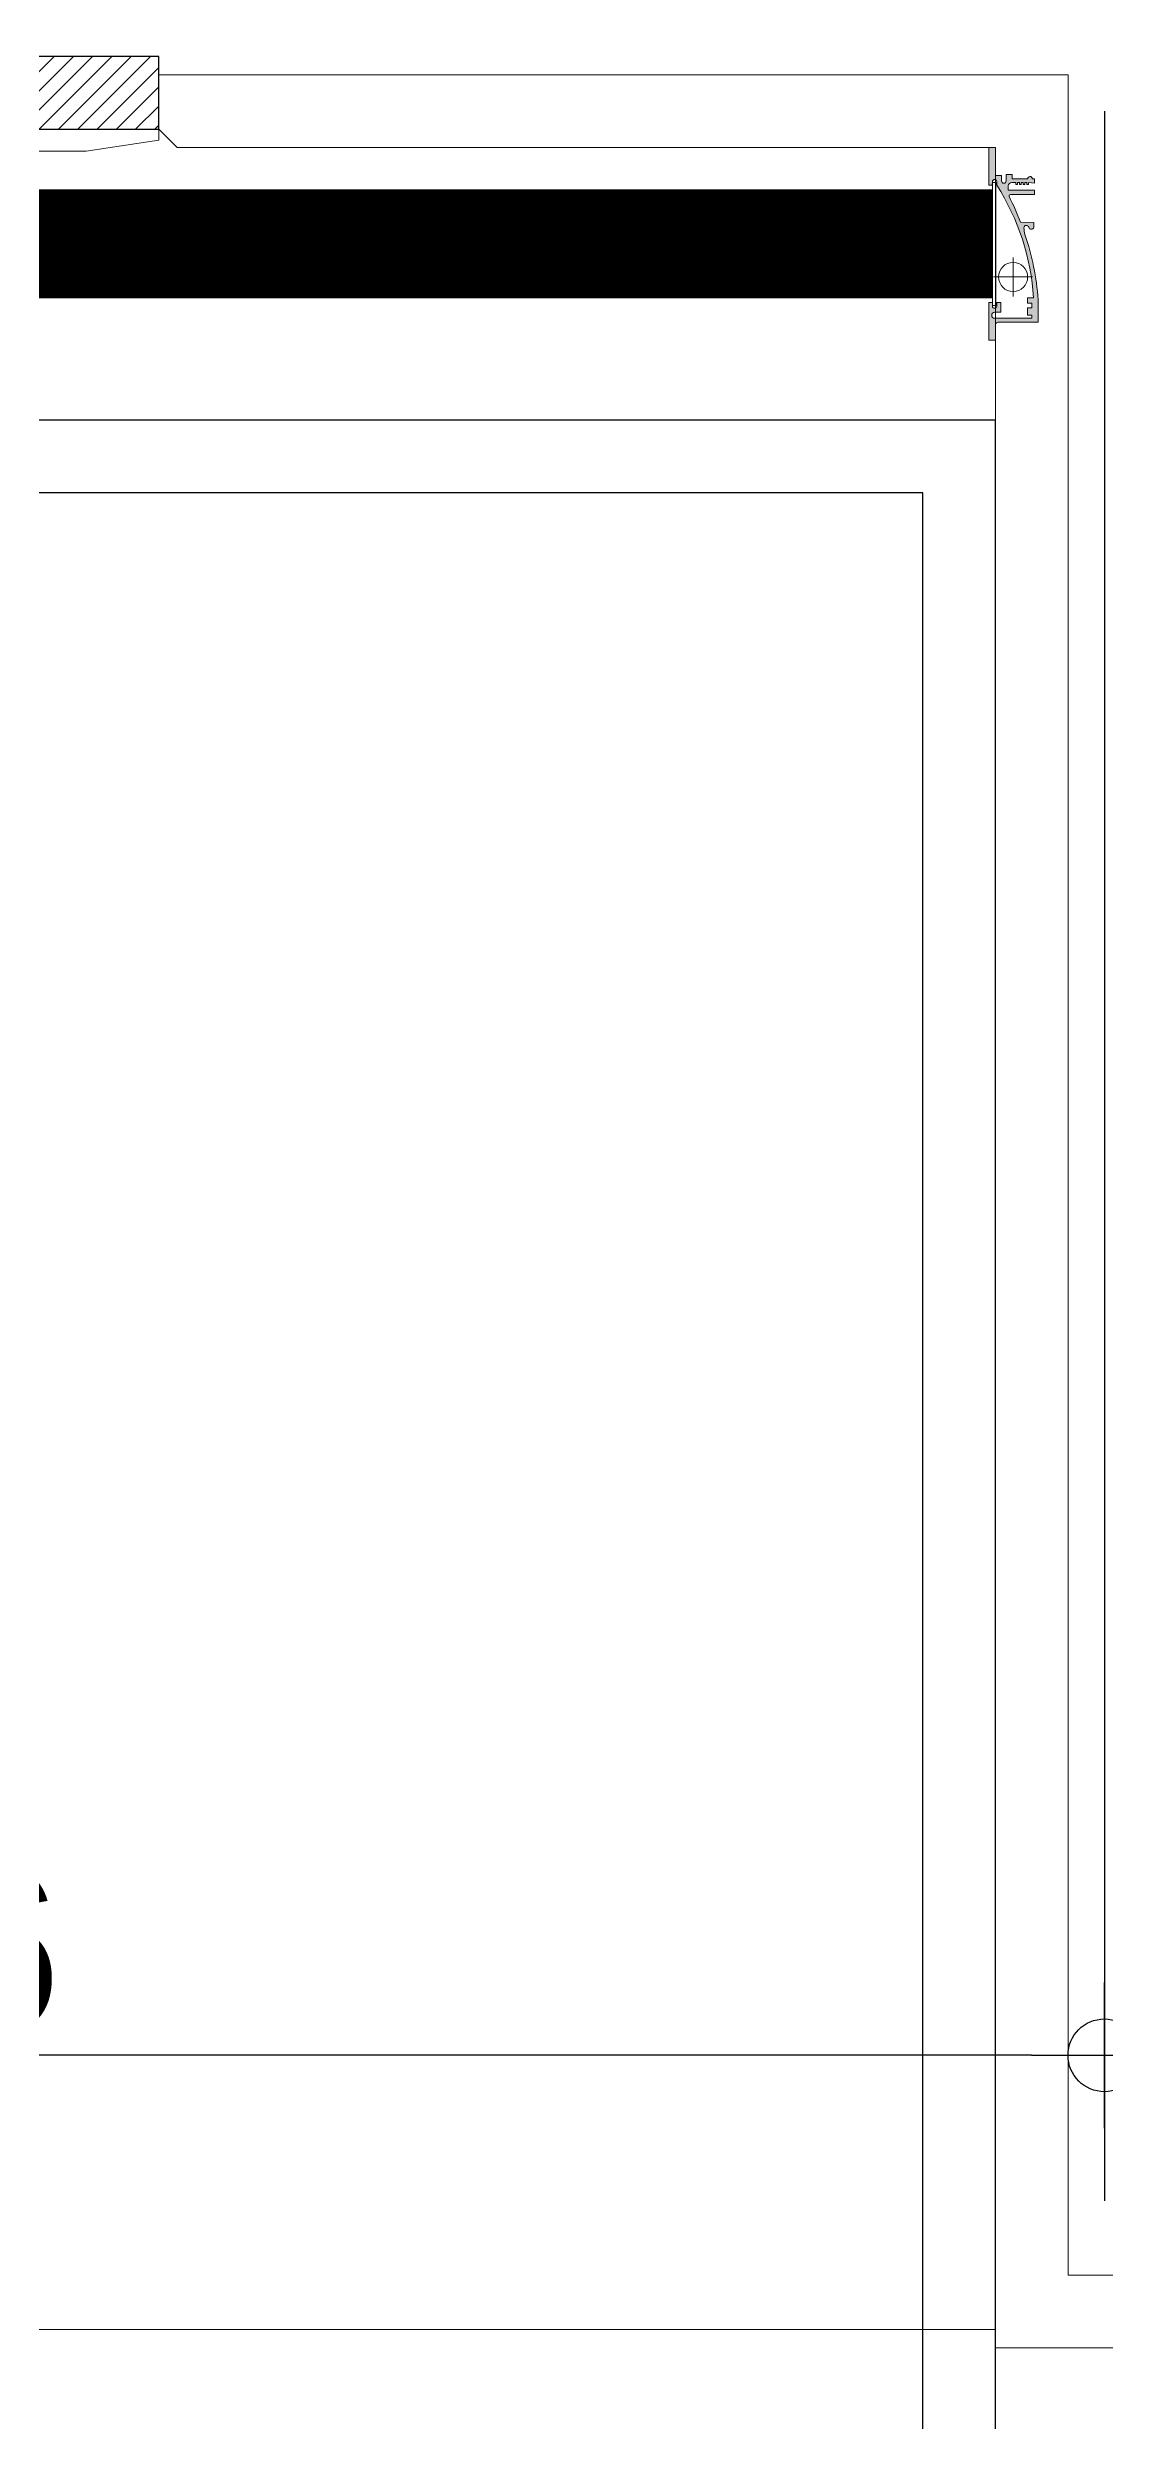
# Model space of a CAD drawing. Header units: inches. Extents: x 258415 to 640093, y 441672 to 945769.
# Drawn here: x 321411 to 321701, y 471059 to 471712 of the extents above; entities that cross this region are included whole.
import ezdxf

# ---------------------------------------------------------------- set-up
doc = ezdxf.new("R2010")
doc.units = ezdxf.units.IN
doc.header["$MEASUREMENT"] = 0
doc.linetypes.add('HIDDEN', pattern=[0.375, 0.25, -0.125])
for name, color, linetype in [('A-DIMESNION-1', 7, 'Continuous'), ('CQ Grg Gypsum', 41, 'Continuous'), ('CQ Wood Section', 60, 'Continuous'), ('grab bar', 7, 'Continuous'), ('LIGHT', 130, 'Continuous')]:
    doc.layers.add(name, color=color, linetype=linetype)
for name, color, linetype, lineweight in [('CQ lighting plan', 7, 'Continuous', 0), ('CQ Marble', 6, 'Continuous', 0), ('CQ Mirror-Glass', 4, 'Continuous', 0), ('CQ wooh hatch', 8, 'HIDDEN', 18)]:
    doc.layers.add(name, color=color, linetype=linetype, lineweight=lineweight)
doc.styles.get("Standard").update_dxf_attribs({"font": 'arial.ttf'})
doc.dimstyles.new('CQ Anno', dxfattribs={"dimscale": 40, "dimtxt": 2.2, "dimasz": 0.75, "dimexe": 1, "dimexo": 0.5, "dimgap": 0.5, "dimtad": 1, "dimrnd": 1, "dimdsep": 46, "dimtxsty": 'Standard', "dimblk": 'x-04-bw-gf-dim-50$0$DIM12', "dimcen": 0.0025, "dimdle": 0.5, "dimclrd": 8, "dimclre": 8, "dimclrt": 2, "dimazin": 2, "dimtfac": 1, "dimtix": 1, "dimtmove": 1, "dimatfit": 0, "dimfxl": 50, "dimtolj": 1, "dimtzin": 0, "dimlwd": -1, "dimarcsym": 1})

# ---------------------------------------------------------------- blocks, each defined once
blk = doc.blocks.new('ff-12 marble')
at = {"layer": 'CQ Marble'}
for p, q in [((312175.4358877018, 471704.0925073653, -6.681258587563839e-06), (312175.4358877018, 471689.0925073653, -6.681258587563839e-06)), ((312175.4358877018, 471689.0925073653, -6.681258587563839e-06), (312180.4358877018, 471684.0925073653, -6.681258587563839e-06)), ((312405.4358877016, 471079.0939907472, -6.681258587563839e-06), (312405.4358877019, 470239.0939907472, -6.680718630500284e-06))]:
    blk.add_line(p, q, dxfattribs=at)
at = {"layer": 'CQ Marble', "elevation": -6.681258587563839e-06}
for points in [[(312175.4358877018, 471704.0925073653), (312425.4358877018, 471704.0922918743), (312425.4358877016, 471099.0939907472), (312535.4358876743, 471099.0939907472)], [(312180.4358920116, 471684.0925030555), (312405.4358877018, 471684.0923091136), (312405.4358877016, 471079.0939907472), (312535.4358876743, 471079.0939907472)]]:
    blk.add_lwpolyline(points, dxfattribs=at)
blk = doc.blocks.new('atenalux street W1')
at = {"layer": 'LIGHT'}
h = blk.add_hatch(color=256, dxfattribs=at)
h.dxf.hatch_style = 1
edge = h.paths.add_edge_path()
edge.add_line((189311.544361494, -45178.70249296247), (189311.544361494, -45177.78030837011))
edge.add_line((189311.544361494, -45177.78030837011), (189310.5216382604, -45177.76164346467))
edge.add_arc((189310.570096797, -45177.16644036571), 0.5971724698803613, 94.65447739648891, 265.3455226035111, ccw=False)
edge.add_line((189310.5216382604, -45176.57123726674), (189311.544361494, -45176.57123726674))
edge.add_arc((189346.3096220456, -45230.52713333402), 64.18615163446958, 93.40311122150018, 122.79479146538421, ccw=False)
edge.add_line((189342.4994949228, -45166.45416717082), (189342.4994949228, -45168.08423558809))
edge.add_line((189342.4994949228, -45168.08423558809), (189344.0140486006, -45168.08423558809))
edge.add_line((189344.0140486006, -45168.08423558809), (189344.0140486006, -45166.87378189909))
edge.add_line((189344.0140486006, -45166.87378189909), (189345.2498391743, -45166.87378189909))
edge.add_line((189345.2498391743, -45166.87378189909), (189345.2498391743, -45168.08423558809))
edge.add_line((189345.2498391743, -45168.08423558809), (189347.2498391744, -45168.08423558804))
edge.add_line((189347.2498391744, -45168.08423558804), (189347.2498391744, -45166.87378189909))
edge.add_line((189347.2498391744, -45166.87378189909), (189348.1386771973, -45166.87378189909))
edge.add_line((189348.1386771973, -45166.87378189909), (189348.1386771973, -45177.09661979308))
edge.add_arc((189347.2935100805, -45177.09661979308), 0.8451671167567838, -180, 0, ccw=False)
edge.add_line((189346.4483429638, -45177.09661979308), (189346.4483429638, -45175.40640890249))
edge.add_line((189346.4483429638, -45175.40640890249), (189343.8187368719, -45175.40640890249))
edge.add_line((189343.8187368719, -45175.40640890249), (189343.818736872, -45176.57123726674))
edge.add_line((189343.818736872, -45176.57123726674), (189344.8414601055, -45176.57123726674))
edge.add_arc((189344.7972173665, -45177.16644036571), 0.596845163316831, -85.74889826573792, 85.74889826573792, ccw=False)
edge.add_line((189344.8414601055, -45177.76164346467), (189343.8187368719, -45177.76164346467))
edge.add_line((189343.8187368719, -45177.76164346467), (189343.8187368719, -45178.70249296247))
edge.add_line((189343.8187368719, -45178.70249296247), (189354.1815491829, -45178.70249296244))
edge.add_line((189354.1815491829, -45178.70249296244), (189354.1815491829, -45176.8947622962))
edge.add_line((189354.1815491829, -45176.8947622962), (189349.7544378615, -45176.89476229623))
edge.add_arc((189349.8646449506, -45176.2487326448), 0.6553624287413357, 180.7626765499996, 260.31902611595547, ccw=False)
edge.add_line((189349.2093405823, -45176.25745605864), (189349.2093405823, -45165.20249296246))
edge.add_line((189349.2093405823, -45165.20249296246), (189342.9913253668, -45165.20249296246))
edge.add_arc((189348.1008278033, -45237.0413021186), 72.02028544876345, 94.06828525702979, 108.6456811655841)
edge.add_arc((189322.2692895201, -45157.21580451013), 11.92015417419807, 274.75657119411545, 283.6131212538516, ccw=False)
edge.add_arc((189323.2460358859, -45168.43080352077), 0.664205240283495, 103.9858648051, 271.0095475196818, ccw=False)
edge.add_arc((189322.9148293984, -45167.07218293211), 0.7342194272356116, 283.4421902823797, 436.5578097176204)
edge.add_line((189323.0855090958, -45166.35807747196), (189321.8053294926, -45166.35807747196))
edge.add_line((189321.8053294926, -45166.35807747196), (189321.7185538104, -45170.01110056326))
edge.add_arc((189349.0640864349, -45240.60192101306), 75.70232550121848, 111.1754141484294, 117.0489561995768)
edge.add_arc((189314.5290669177, -45172.79738259274), 0.3979560864587856, 182.0035554219123, 285.93566567143563, ccw=False)
edge.add_line((189314.131354118, -45172.81129573949), (189314.131354118, -45166.21567115559))
edge.add_line((189314.131354118, -45166.21567115559), (189312.9221969616, -45166.21567115559))
edge.add_line((189312.9221969616, -45166.21567115559), (189312.9221969617, -45173.39474686085))
edge.add_line((189312.9221969617, -45173.39474686085), (189311.744999906, -45173.39474686082))
edge.add_arc((189311.7645455358, -45172.43558165922), 0.9593643289220275, 176.0124862120145, 268.8326024350229, ccw=False)
edge.add_line((189310.8075036089, -45172.36886834887), (189310.8075036088, -45171.33398759527))
edge.add_line((189310.8075036088, -45171.33398759527), (189311.3075036087, -45171.33398759527))
edge.add_line((189311.3075036087, -45171.33398759527), (189311.3075036087, -45170.83398759528))
edge.add_line((189311.3075036087, -45170.83398759528), (189310.8075036088, -45170.83398759528))
edge.add_line((189310.8075036088, -45170.83398759528), (189310.8075036088, -45170.33398759528))
edge.add_line((189310.8075036088, -45170.33398759528), (189311.3075036087, -45170.33398759528))
edge.add_line((189311.3075036087, -45170.33398759528), (189311.3075036087, -45169.8339875953))
edge.add_line((189311.3075036087, -45169.8339875953), (189310.8075036088, -45169.8339875953))
edge.add_line((189310.8075036088, -45169.8339875953), (189310.8075036088, -45169.3339875953))
edge.add_line((189310.8075036088, -45169.3339875953), (189311.3075036087, -45169.3339875953))
edge.add_line((189311.3075036087, -45169.3339875953), (189311.3075036087, -45168.83398759528))
edge.add_line((189311.3075036087, -45168.83398759528), (189310.8075036088, -45168.83398759528))
edge.add_line((189310.8075036088, -45168.83398759528), (189310.8075036088, -45168.33398759528))
edge.add_line((189310.8075036088, -45168.33398759528), (189311.3075036087, -45168.33398759528))
edge.add_line((189311.3075036087, -45168.33398759528), (189311.3075036087, -45167.83398759528))
edge.add_line((189311.3075036087, -45167.83398759528), (189310.8075036088, -45167.83398759528))
edge.add_line((189310.8075036088, -45167.83398759528), (189310.9442218188, -45166.21567115559))
edge.add_line((189310.9442218188, -45166.21567115559), (189309.7492691518, -45166.21567115559))
edge.add_line((189309.7492691518, -45166.21567115559), (189309.7492691518, -45166.79359193459))
edge.add_arc((189309.7600148737, -45167.40322789511), 0.6097306576607903, 91.00981700818687, 185.0814664245991)
edge.add_arc((189309.7121701708, -45167.45337831057), 0.5595028506178757, 180.3947439302755, 273.8019032641388)
edge.add_line((189309.7492691518, -45168.01164984435), (189309.7492691518, -45172.36886834887))
edge.add_line((189309.7492691518, -45172.36886834887), (189308.6075833197, -45172.36886834887))
edge.add_line((189308.6075833197, -45172.36886834887), (189308.6075833197, -45173.99064125259))
edge.add_line((189308.6075833197, -45173.99064125259), (189310.3813689281, -45173.99064125259))
edge.add_arc((189310.3813689281, -45174.62144593061), 0.6308046780177392, -90, 90, ccw=False)
edge.add_line((189310.3813689281, -45175.25225060863), (189308.8632641281, -45175.25225060863))
edge.add_line((189308.8632641281, -45175.25225060863), (189308.8632641281, -45176.89476229623))
edge.add_line((189308.8632641281, -45176.89476229623), (189301.1815491829, -45176.89476229622))
edge.add_line((189301.1815491829, -45176.89476229622), (189301.181549183, -45178.70249296247))
edge.add_line((189301.181549183, -45178.70249296247), (189311.544361494, -45178.70249296247))
at = {"layer": 'LIGHT', "lineweight": 0}
for p, q in [((189342.1507008898, -45172.09338820106), (189331.4527682346, -45172.09338820106)), ((189336.7727299246, -45166.71541723591), (189336.7727299246, -45177.41334989107))]:
    blk.add_line(p, q, dxfattribs=at)
blk.add_lwpolyline([(189311.544361494, -45178.70249296247), (189311.544361494, -45177.78030837011), (189310.5216382604, -45177.76164346467, -0.9218936095416584), (189310.5216382604, -45176.57123726674), (189311.544361494, -45176.57123726674, -0.1289531336027979), (189342.4994949228, -45166.45416717082), (189342.4994949228, -45168.08423558809), (189344.0140486006, -45168.08423558809), (189344.0140486006, -45166.87378189909), (189345.2498391743, -45166.87378189909), (189345.2498391743, -45168.08423558809), (189347.2498391744, -45168.08423558804), (189347.2498391744, -45166.87378189909), (189348.1386771973, -45166.87378189909), (189348.1386771973, -45177.09661979308, -1), (189346.4483429638, -45177.09661979308), (189346.4483429638, -45175.40640890249), (189343.8187368719, -45175.40640890249), (189343.818736872, -45176.57123726674), (189344.8414601055, -45176.57123726674, -0.9284266584803949), (189344.8414601055, -45177.76164346467), (189343.8187368719, -45177.76164346467), (189343.8187368719, -45178.70249296247), (189354.1815491829, -45178.70249296244), (189354.1815491829, -45176.8947622962), (189349.7544378615, -45176.89476229623, -0.3617795423175579), (189349.2093405823, -45176.25745605864), (189349.2093405823, -45165.20249296246), (189342.9913253668, -45165.20249296246, 0.0636918047558478), (189325.0748729697, -45168.80108728805, -0.0386632376615566), (189323.257738529, -45169.09490565852, -0.8927197955759222), (189323.0855090958, -45167.78628839226, 0.7891547695146983), (189323.0855090958, -45166.35807747196), (189321.8053294926, -45166.35807747196), (189321.7185538104, -45170.01110056326, 0.0256337742430223), (189314.6383288787, -45173.18004546086, -0.4873659497000562), (189314.131354118, -45172.81129573949), (189314.131354118, -45166.21567115559), (189312.9221969616, -45166.21567115559), (189312.9221969617, -45173.39474686085), (189311.744999906, -45173.39474686082, -0.4287044488086413), (189310.8075036089, -45172.36886834887), (189310.8075036088, -45171.33398759527), (189311.3075036087, -45171.33398759527), (189311.3075036087, -45170.83398759528), (189310.8075036088, -45170.83398759528), (189310.8075036088, -45170.33398759528), (189311.3075036087, -45170.33398759528), (189311.3075036087, -45169.8339875953), (189310.8075036088, -45169.8339875953), (189310.8075036088, -45169.3339875953), (189311.3075036087, -45169.3339875953), (189311.3075036087, -45168.83398759528), (189310.8075036088, -45168.83398759528), (189310.8075036088, -45168.33398759528), (189311.3075036087, -45168.33398759528), (189311.3075036087, -45167.83398759528), (189310.8075036088, -45167.83398759528), (189310.9442218188, -45166.21567115559), (189309.7492691518, -45166.21567115559), (189309.7492691518, -45166.79359193459, 0.4351841613803261), (189309.1526805989, -45167.45723302045, 0.4317400117479343), (189309.7492691518, -45168.01164984435), (189309.7492691518, -45172.36886834887), (189308.6075833197, -45172.36886834887), (189308.6075833197, -45173.99064125259), (189310.3813689281, -45173.99064125259, -0.9999999999999998), (189310.3813689281, -45175.25225060863), (189308.8632641281, -45175.25225060863), (189308.8632641281, -45176.89476229623), (189301.1815491829, -45176.89476229622), (189301.181549183, -45178.70249296247), (189311.544361494, -45178.70249296247)], format="xyb", dxfattribs=at)
blk.add_lwpolyline([(189310.7577878961, -45176.7779338134), (189344.6053104699, -45176.7779338134), (189344.6053104699, -45177.76164346467), (189310.7577878961, -45177.76164346467)], close=True, dxfattribs=at)
blk.add_circle((189336.7727299246, -45172.06438356351), 4, dxfattribs=at)
blk = doc.blocks.new('vanity mirror ff-12')
at = {"layer": 'CQ wooh hatch', "linetype": 'ByBlock'}
h = blk.add_hatch(dxfattribs=at)
h.set_pattern_fill('ANSI31', color=256, scale=30, angle=-180)
h.set_pattern_definition([(225, (-192844.6069241861, 907538.2089795426), (2.651650429449553, -2.651650429449554), [])])
h.paths.add_polyline_path([(312175.4358877018, 471689.0925073654), (312175.4358877018, 471709.0925073655), (310380.4359414254, 471709.0925073656), (310380.4359414254, 471689.0925073654)])
at = {"layer": 'CQ Mirror-Glass', "elevation": -6.681258587563839e-06}
blk.add_lwpolyline([(311549.5650922137, 471683.0925073654), (312155.4135128601, 471683.0925073654, 0.037239687188083), (312155.4580149958, 471683.0958264595), (312175.4358877018, 471686.0925073653), (312175.4358877018, 471689.0925073654), (311549.5650922137, 471689.0925073654), (310380.3714226058, 471689.0925073655), (310380.3714226058, 471686.0925073654), (310400.3492953116, 471683.0958264595, 0.037239687188083), (310400.3937974473, 471683.0925073655)], format="xyb", close=True, dxfattribs=at)
at = {"layer": 'CQ Wood Section', "elevation": -6.681258587563839e-06}
blk.add_lwpolyline([(312175.4358877018, 471689.0925073654), (312175.4358877018, 471709.0925073655), (310380.3632658736, 471709.0925073656), (310380.3632658736, 471689.0925073652)], close=True, dxfattribs=at)
blk = doc.blocks.new('x-04-bw-gf-dim-50$0$DIM12')
blk.add_line((0, -1), (0, 0.9999999999999996))
at = {"color": 8}
blk.add_line((-0.9999999999999998, 0), (0.9999999999999999, -4.440892098500626e-16), dxfattribs=at)
blk.add_circle((0, -2.220446049250313e-16), 0.5)
blk = doc.blocks.new('*D252')
at = {"layer": 'A-DIMESNION-1', "color": 8, "lineweight": -2, "ltscale": 0.05, "transparency": 16777216}
for p, q in [((321681.38260909, 471714.0920797878), (321322.3528105654, 471714.0920797878)), ((321045.4903189011, 471333.4526345661), (321402.3528105654, 471333.4526345661))]:
    blk.add_line(p, q, dxfattribs=at)
at = {"layer": 'A-DIMESNION-1', "color": 8, "ltscale": 0.05, "transparency": 16777216}
blk.add_line((321362.3528105654, 471353.4526345661), (321362.3528105654, 471694.0920797878), dxfattribs=at)
at = {"layer": 'Defpoints', "color": 0, "linetype": 'Continuous', "ltscale": 0.05, "transparency": 16777216}
for p in [(321362.3528105654, 471714.0920797878), (321701.38260909, 471714.0920797878, -6.680982595342309e-06), (321025.4903189011, 471333.4526345661, -612.8640065719243)]:
    blk.add_point(p, dxfattribs=at)
at = {"layer": 'A-DIMESNION-1', "color": 8, "linetype": 'Continuous', "ltscale": 0.05, "transparency": 16777216, "xscale": 20, "yscale": 20, "zscale": 20}
for p, rotation in [((321362.3528105654, 471714.0920797878), 90), ((321362.3528105654, 471333.4526345661), 270)]:
    blk.add_blockref('x-04-bw-gf-dim-50$0$DIM12', p, dxfattribs=dict(at, rotation=rotation))
at = {"layer": 'A-DIMESNION-1', "color": 2, "linetype": 'Continuous', "ltscale": 0.05, "transparency": 16777216, "insert": (321333.8725922844, 471523.7723571768), "char_height": 44, "attachment_point": 5, "rotation": 90}
blk.add_mtext('\\A1;381', dxfattribs=at)
blk = doc.blocks.new('*D281')
at = {"layer": 'A-DIMESNION-1', "color": 8, "lineweight": -2, "ltscale": 0.05, "transparency": 16777216}
for p, q in [((321701.3826090899, 471694.0920797876), (321701.3826090899, 471119.5167165014)), ((321025.490318901, 471313.4526345658), (321025.490318901, 471119.5167165014))]:
    blk.add_line(p, q, dxfattribs=at)
at = {"layer": 'A-DIMESNION-1', "color": 8, "ltscale": 0.05, "transparency": 16777216}
blk.add_line((321681.3826090899, 471159.5167165014), (321045.490318901, 471159.5167165014), dxfattribs=at)
at = {"layer": 'Defpoints', "color": 0, "linetype": 'Continuous', "ltscale": 0.05, "transparency": 16777216}
for p in [(321701.3826090899, 471714.0920797876, -6.680982551188208e-06), (321025.490318901, 471333.4526345658, -612.8640065719243), (321025.490318901, 471159.5167165014)]:
    blk.add_point(p, dxfattribs=at)
at = {"layer": 'A-DIMESNION-1', "color": 8, "linetype": 'Continuous', "ltscale": 0.05, "transparency": 16777216, "xscale": 20, "yscale": 20, "zscale": 20, "rotation": 180}
blk.add_blockref('x-04-bw-gf-dim-50$0$DIM12', (321025.490318901, 471159.5167165014), dxfattribs=at)
at = {"layer": 'A-DIMESNION-1', "color": 8, "linetype": 'Continuous', "ltscale": 0.05, "transparency": 16777216, "xscale": 20, "yscale": 20, "zscale": 20}
blk.add_blockref('x-04-bw-gf-dim-50$0$DIM12', (321701.3826090899, 471159.5167165014), dxfattribs=at)
at = {"layer": 'A-DIMESNION-1', "color": 2, "linetype": 'Continuous', "ltscale": 0.05, "transparency": 16777216, "insert": (321363.4364639954, 471187.9819279612), "char_height": 44, "attachment_point": 5}
blk.add_mtext('\\A1;676', dxfattribs=at)

msp = doc.modelspace()

# ---------------------------------------------------------------- linework, layer by layer
at = {"layer": 'CQ Grg Gypsum', "elevation": -6.664034953168111e-06}
msp.add_lwpolyline([(320278.0072287739, 469644.0942288861), (320278.0072287706, 467944.1105460411), (321671.4537184428, 467944.1105460408), (321671.4569421721, 471609.0923091108), (319416.4537579658, 471609.0942528418), (319416.453757966, 471084.0942835014), (318251.4537183614, 471084.0942835013), (318251.4537657298, 469644.0942289773), (318851.0021773892, 469644.0852970519), (318851.4537178084, 467944.1105460411), (320118.0072287736, 467944.1105460411), (320117.9952445062, 469644.0942288928), (320278.0072287739, 469644.0942288861)], dxfattribs=at)
msp.add_lwpolyline([(320298.007228774, 469664.0942288852), (320298.0072287706, 467964.1105460411), (321651.4537356821, 467964.1105460408), (321651.4569249328, 471589.0923263501), (319436.4537579658, 471589.0942356025), (319436.453757966, 471064.0942835014), (318271.4537190193, 471064.0942835013), (318271.453765072, 469664.0939310244), (318870.9968658547, 469664.0849991782), (318871.4484061947, 467964.1105460411), (320098.0070877804, 467964.1105460411), (320097.995103513, 469664.0942288936)], close=True, dxfattribs=at)
at = {"layer": 'CQ lighting plan', "linetype": 'HIDDEN', "ltscale": 500, "const_width": 30, "elevation": -6.667991695257265e-06}
msp.add_lwpolyline([(321670.586838983, 471657.5779189038), (319417.3206391342, 471657.5784046935)], dxfattribs=at)
at = {"layer": 'CQ Marble'}
msp.add_line((319416.4536387842, 471084.0942835014, -6.681258587563839e-06), (321671.4537201512, 471084.0942835024, -6.681261801782164e-06), dxfattribs=at)

# ---------------------------------------------------------------- block references
at = {"layer": 'CQ Grg Gypsum'}
msp.add_blockref('ff-12 marble', (9266.017832449637, 0), dxfattribs=at)
at = {"layer": 'CQ lighting plan', "color": 6, "rotation": 270.0000000000001}
msp.add_blockref('atenalux street W1', (366848.3484824476, 660985.2594680868, -6.022677812321408e-06), dxfattribs=at)
at = {"layer": 'grab bar'}
msp.add_blockref('vanity mirror ff-12', (9266.017832449637, 0), dxfattribs=at)

# ---------------------------------------------------------------- dimensions: what is measured, and where the dimension line sits
at = {"layer": 'A-DIMESNION-1', "color": 64, "linetype": 'Continuous', "ltscale": 0.05}
dim = msp.add_linear_dim(base=(321362.3528105654, 471714.0920797878), p1=(321025.490318901, 471333.4526345658, -612.8640065719243), p2=(321701.3826090899, 471714.0920797876, -6.680982595342309e-06), angle=270, dimstyle='CQ Anno', override={"dimscale": 0, "dimasz": 1, "dimexe": 2, "dimexo": 1, "dimgap": 0.3, "dimcen": 0.005}, dxfattribs=at)
dim.commit()
dim.dimension.update_dxf_attribs({"geometry": '*D252', "text_midpoint": (321333.8725922844, 471523.7723571768)})
dim = msp.add_linear_dim(base=(321025.490318901, 471159.5167165014), p1=(321701.3826090899, 471714.0920797876, -6.680982551188208e-06), p2=(321025.490318901, 471333.4526345658, -612.8640065719243), dimstyle='CQ Anno', override={"dimscale": 0, "dimasz": 1, "dimexe": 2, "dimexo": 1, "dimgap": 0.3, "dimcen": 0.005}, dxfattribs=at)
dim.commit()
dim.dimension.update_dxf_attribs({"geometry": '*D281', "text_midpoint": (321363.4364639954, 471187.9819279612)})

doc.saveas('drawing.dxf')
